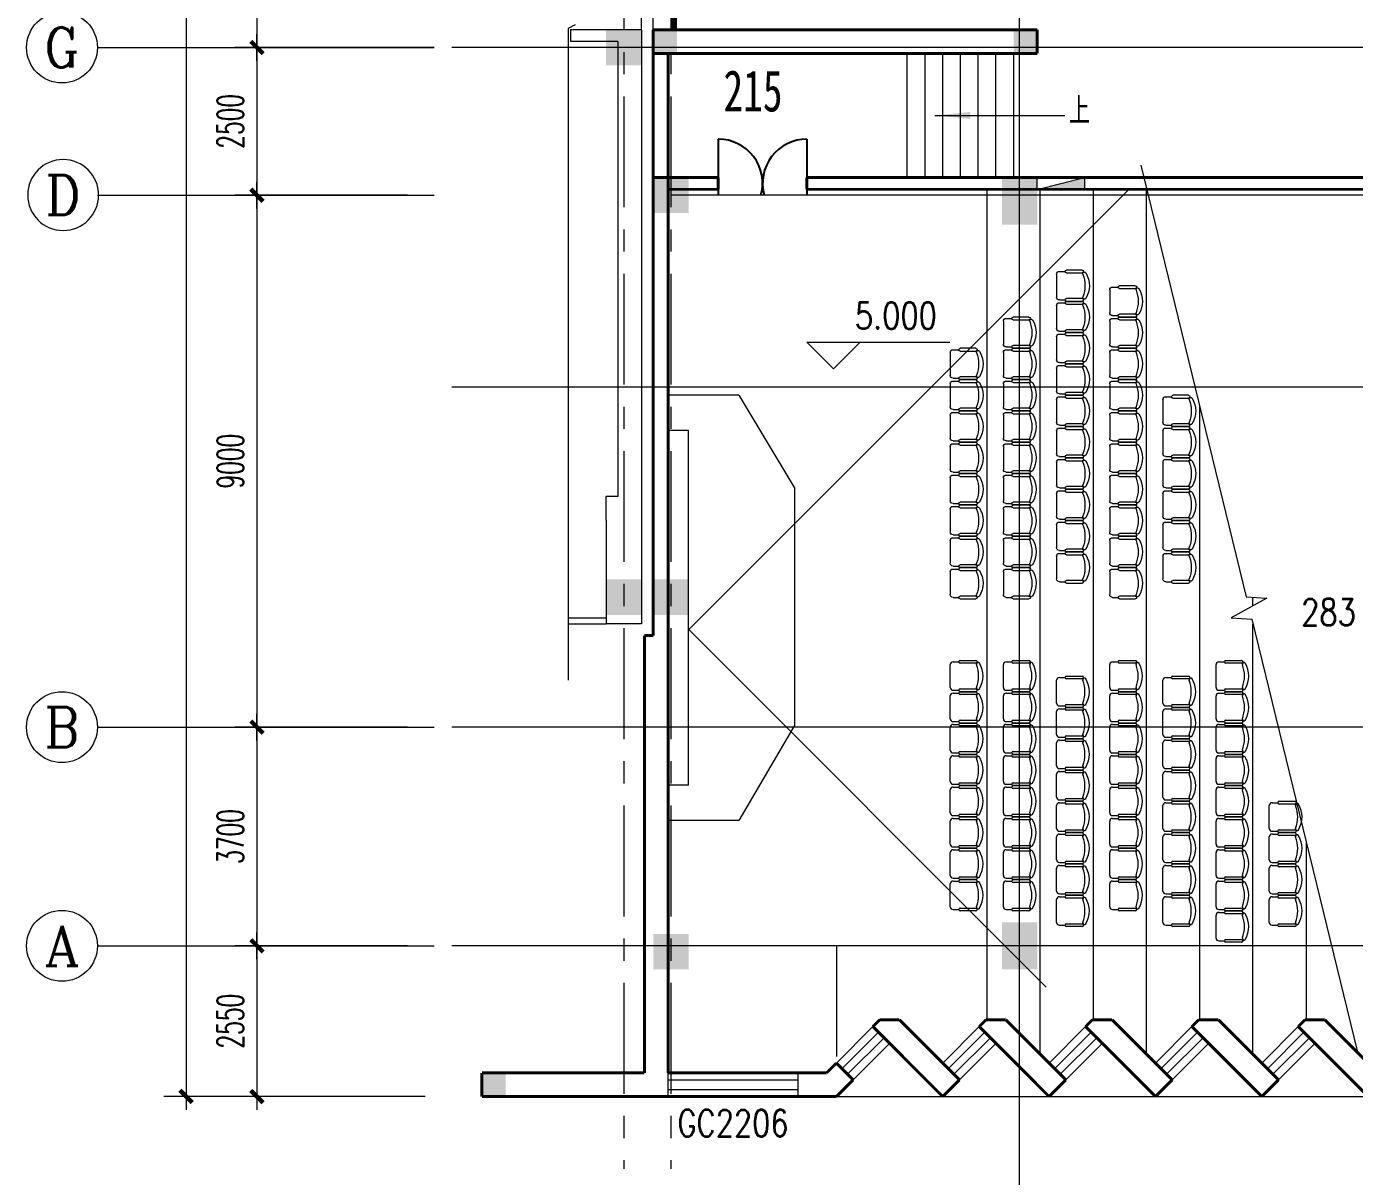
# Model space of a CAD drawing. Extents: x 2719331 to 3465925, y -270324 to -167476.
# Drawn here: x 2903774 to 2926251, y -242934 to -223477 of the extents above; entities that cross this region are included whole.
import ezdxf
from ezdxf.enums import TextEntityAlignment as Align

# ---------------------------------------------------------------- set-up
doc = ezdxf.new("R2010")
doc.units = 0
doc.header["$LTSCALE"] = 1500
doc.header["$MEASUREMENT"] = 0
doc.linetypes.add('CENTER', pattern=[2, 1.25, -0.25, 0.25, -0.25])
doc.linetypes.add('DASH', pattern=[0.35, 0.25, -0.1])
doc.layers.get('0').update_dxf_attribs({"linetype": 'CONTINUOUS', "lineweight": 0})
doc.layers.get('DEFPOINTS').update_dxf_attribs({"linetype": 'CONTINUOUS', "lineweight": 5})
for name, color, linetype, lineweight in [('AXIS_TEXT', 7, 'CONTINUOUS', 5), ('COLUMN', 7, 'CONTINUOUS', 5), ('DOTE', 7, 'CENTER', 5), ('LVTRY', 7, 'CONTINUOUS', 5), ('OTHER', 7, 'CONTINUOUS', 5), ('P-S-TEXT', 7, 'CONTINUOUS', 5), ('PUB_DIM', 250, 'CONTINUOUS', 5), ('PUB_TEXT', 7, 'CONTINUOUS', 5), ('STAIR', 7, 'CONTINUOUS', 5), ('WALL', 7, 'CONTINUOUS', 5), ('WINDOW', 7, 'CONTINUOUS', 5), ('WINDOW_TEXT', 7, 'CONTINUOUS', 5), ('我的', 7, 'CONTINUOUS', 5), ('消火栓', 7, 'CONTINUOUS', 5), ('看线', 7, 'CONTINUOUS', 5), ('防火卷帘', 7, 'CONTINUOUS', 5)]:
    doc.layers.add(name, color=color, linetype=linetype, lineweight=lineweight)
doc.layers.add('地面', color=250, linetype='CONTINUOUS')
doc.styles.add('_SIMPLEX', font='SIMPLEX.shx', dxfattribs={"width": 0.6})
doc.styles.add('COMPLEX', font='COMPLEX')
doc.styles.add('DIM_FONT', font='romans.shx', dxfattribs={"width": 0.6})
doc.styles.add('H1', font='romans.shx', dxfattribs={"width": 1.2, "bigfont": 'hztxt.shx'})
doc.styles.add('HZ4', font='SimSun.ttf', dxfattribs={"width": 0.7, "height": 700})
doc.styles.add('SIMPLEX', font='SIMPLEX.SHX', dxfattribs={"width": 0.6})
doc.styles.get("Standard").update_dxf_attribs({"font": 'SIMHEI.TTF', "height": 1.2})
doc.dimstyles.new('DIMN150', dxfattribs={"dimscale": 1.5, "dimtxt": 300, "dimasz": 1, "dimexe": 250, "dimexo": 300, "dimgap": 150, "dimtad": 1, "dimdec": 0, "dimdsep": 46, "dimtxsty": 'DIM_FONT', "dimblk": '_DIMX', "dimcen": 2.5, "dimdle": 0.3, "dimclrd": 7, "dimclre": 256, "dimclrt": 256, "dimadec": 0, "dimazin": 0, "dimtfac": 1, "dimtdec": 0, "dimtix": 1, "dimtmove": 2, "dimatfit": 3, "dimldrblk": '_DIMX', "dimfxl": 1, "dimtvp": 1, "dimtolj": 1, "dimtzin": 0, "dimlwd": -1, "dimlwe": -1, "dimarcsym": 0})

# ---------------------------------------------------------------- blocks, each defined once
blk = doc.blocks.new('M_C32CXI')
for p, q in [((-188, 275), (87, 275)), ((212, 250), (112, 250)), ((87, 225), (-188, 225)), ((262, 200), (262, -200)), ((-188, -225), (87, -225)), ((87, -275), (-188, -275)), ((212, -250), (112, -250))]:
    blk.add_line(p, q)
for centre, radius, start, end in [((-227, 210), 28.1, 338.7607, 148.1092), ((-188, 250), 25, 90, 270), ((87, 250), 25, 270, 90), ((212, 200), 50, 0, 90), ((111, 0), 426, 148.1092, 211.8908), ((314, 0), 552, 158.7607, 201.2393), ((-227, -210), 28.1, 211.8908, 21.2393), ((-188, -250), 25, 90, 270), ((87, -250), 25, 270, 90), ((212, -200), 50, 270, 0)]:
    blk.add_arc(centre, radius, start, end)
at = {"width": 0.8, "flags": 9}
for tag in ['XSIZE', 'YSIZE']:
    blk.add_attdef(tag, (0, 0), '', height=0.5, dxfattribs=at)
blk = doc.blocks.new('_ARROW')
blk.add_solid([(0, 0), (-1, 0.1), (-1, -0.1)])
blk = doc.blocks.new('_FZH')
blk.add_solid([(0.5, -0.5), (-0.5, -0.5), (0.5, 0.5), (-0.5, 0.5)])
blk = doc.blocks.new('A$C68C06AB7')
at = {"layer": '消火栓'}
blk.add_hatch(color=256, dxfattribs=at).paths.add_polyline_path([(800, 200), (0, 200), (800, 0)])
blk.add_line((0, 200), (800, 0), dxfattribs=at)
blk.add_lwpolyline([(0, 200), (0, 0), (800, 0), (800, 200)], close=True, dxfattribs=at)
blk = doc.blocks.new('_WBLK')
for p, q in [((-0.5, 0.5), (0.5, 0.5)), ((0.5, 0.167), (-0.5, 0.167)), ((0.5, -0.167), (-0.5, -0.167)), ((-0.5, -0.5), (0.5, -0.5))]:
    blk.add_line(p, q)
at = {"layer": 'WINDOW_TEXT', "style": 'SIMPLEX', "flags": 9}
blk.add_attdef('A', text='', height=1, dxfattribs=at).set_placement((0, 1.5), align=Align.MIDDLE)
blk = doc.blocks.new('_GCBLK')
at = {"linetype": 'DASH'}
for p, q in [((-0.5, -0.5), (-0.5, 0.5)), ((0.5, -0.5), (0.5, 0.5)), ((-0.5, 0.2), (0.5, 0.2)), ((-0.5, -0.2), (0.5, -0.2))]:
    blk.add_line(p, q, dxfattribs=at)
at = {"layer": 'WINDOW_TEXT', "style": 'SIMPLEX', "flags": 9}
blk.add_attdef('A', text='', height=1, dxfattribs=at).set_placement((0, 1.5), align=Align.MIDDLE)
blk = doc.blocks.new('_AXISO')
blk.add_circle((0, 0), 0.5)
at = {"layer": 'AXIS_TEXT', "style": 'COMPLEX', "width": 1.041667}
blk.add_attdef('A', text='', height=0.56, dxfattribs=at).set_placement((-0.25, -0.28), (0.25, -0.28), align=Align.FIT)
blk = doc.blocks.new('_DIMX')
blk.add_line((-150, 0), (150, 0))
at = {"const_width": 50}
blk.add_lwpolyline([(-70, -70), (70, 70)], dxfattribs=at)
blk = doc.blocks.new('*D1764')
at = {"layer": 'DEFPOINTS', "color": 0, "lineweight": 25}
for p in [(2911124, -221031), (2907674, -223831), (2911124, -223831)]:
    blk.add_point(p, dxfattribs=at)
at = {"layer": '我的'}
for p, q in [((2910674, -221031), (2907299, -221031)), ((2910674, -223831), (2907299, -223831))]:
    blk.add_line(p, q, dxfattribs=at)
at = {"layer": '我的', "color": 7}
blk.add_line((2907674, -221033), (2907674, -223830), dxfattribs=at)
at = {"layer": '我的', "color": 7, "xscale": 1.5, "yscale": 1.5, "zscale": 1.5}
for p, rotation in [((2907674, -221031), 90), ((2907674, -223831), 270)]:
    blk.add_blockref('_DIMX', p, dxfattribs=dict(at, rotation=rotation))
at = {"layer": '我的', "lineweight": 0, "insert": (2907224, -222431), "char_height": 450, "attachment_point": 5, "rotation": 90, "style": 'DIM_FONT'}
blk.add_mtext('\\A1;2800', dxfattribs=at)
blk = doc.blocks.new('*D1765')
at = {"layer": 'DEFPOINTS', "color": 0, "lineweight": 25}
for p in [(2910674, -235331), (2907674, -239031), (2910674, -239031)]:
    blk.add_point(p, dxfattribs=at)
at = {"layer": '我的'}
for p, q in [((2910224, -235331), (2907299, -235331)), ((2910224, -239031), (2907299, -239031))]:
    blk.add_line(p, q, dxfattribs=at)
at = {"layer": '我的', "color": 7}
blk.add_line((2907674, -235333), (2907674, -239030), dxfattribs=at)
at = {"layer": '我的', "color": 7, "xscale": 1.5, "yscale": 1.5, "zscale": 1.5}
for p, rotation in [((2907674, -235331), 90), ((2907674, -239031), 270)]:
    blk.add_blockref('_DIMX', p, dxfattribs=dict(at, rotation=rotation))
at = {"layer": '我的', "lineweight": 0, "insert": (2907224, -237181), "char_height": 450, "attachment_point": 5, "rotation": 90, "style": 'DIM_FONT'}
blk.add_mtext('\\A1;3700', dxfattribs=at)
blk = doc.blocks.new('*D1766')
at = {"layer": 'DEFPOINTS', "color": 0, "lineweight": 25}
for p in [(2910674, -223831), (2907674, -226331), (2910674, -226331)]:
    blk.add_point(p, dxfattribs=at)
at = {"layer": '我的'}
for p, q in [((2910224, -223831), (2907299, -223831)), ((2910224, -226331), (2907299, -226331))]:
    blk.add_line(p, q, dxfattribs=at)
at = {"layer": '我的', "color": 7}
blk.add_line((2907674, -223833), (2907674, -226330), dxfattribs=at)
at = {"layer": '我的', "color": 7, "xscale": 1.5, "yscale": 1.5, "zscale": 1.5}
for p, rotation in [((2907674, -223831), 90), ((2907674, -226331), 270)]:
    blk.add_blockref('_DIMX', p, dxfattribs=dict(at, rotation=rotation))
at = {"layer": '我的', "lineweight": 0, "insert": (2907224, -225081), "char_height": 450, "attachment_point": 5, "rotation": 90, "style": 'DIM_FONT'}
blk.add_mtext('\\A1;2500', dxfattribs=at)
blk = doc.blocks.new('*D1767')
at = {"layer": 'DEFPOINTS', "color": 0, "lineweight": 25}
for p in [(2910674, -239031), (2907674, -241581), (2910974, -241581)]:
    blk.add_point(p, dxfattribs=at)
at = {"layer": '我的'}
for p, q in [((2910224, -239031), (2907299, -239031)), ((2910524, -241581), (2907299, -241581))]:
    blk.add_line(p, q, dxfattribs=at)
at = {"layer": '我的', "color": 7}
blk.add_line((2907674, -239033), (2907674, -241580), dxfattribs=at)
at = {"layer": '我的', "color": 7, "xscale": 1.5, "yscale": 1.5, "zscale": 1.5}
for p, rotation in [((2907674, -239031), 90), ((2907674, -241581), 270)]:
    blk.add_blockref('_DIMX', p, dxfattribs=dict(at, rotation=rotation))
at = {"layer": '我的', "lineweight": 0, "insert": (2907224, -240306), "char_height": 450, "attachment_point": 5, "rotation": 90, "style": 'DIM_FONT'}
blk.add_mtext('\\A1;2550', dxfattribs=at)
blk = doc.blocks.new('*D1683')
at = {"layer": 'DEFPOINTS', "color": 0, "lineweight": 25}
for p in [(2910974, -178181), (2906474, -241581), (2910974, -241581)]:
    blk.add_point(p, dxfattribs=at)
at = {"layer": '我的'}
for p, q in [((2910524, -178181), (2906099, -178181)), ((2910524, -241581), (2906099, -241581))]:
    blk.add_line(p, q, dxfattribs=at)
at = {"layer": '我的', "color": 7}
blk.add_line((2906474, -178183), (2906474, -241580), dxfattribs=at)
at = {"layer": '我的', "color": 7, "xscale": 1.5, "yscale": 1.5, "zscale": 1.5}
for p, rotation in [((2906474, -178181), 90), ((2906474, -241581), 270)]:
    blk.add_blockref('_DIMX', p, dxfattribs=dict(at, rotation=rotation))
at = {"layer": '我的', "lineweight": 0, "insert": (2906024, -209881), "char_height": 450, "attachment_point": 5, "rotation": 90, "style": 'DIM_FONT'}
blk.add_mtext('\\A1;63400', dxfattribs=at)
blk = doc.blocks.new('*D785')
at = {"layer": 'DEFPOINTS', "color": 0, "lineweight": 25}
for p in [(2910674, -226331), (2907674, -235331), (2910674, -235331)]:
    blk.add_point(p, dxfattribs=at)
at = {"layer": '我的'}
for p, q in [((2910224, -226331), (2907299, -226331)), ((2910224, -235331), (2907299, -235331))]:
    blk.add_line(p, q, dxfattribs=at)
at = {"layer": '我的', "color": 7}
blk.add_line((2907674, -226333), (2907674, -235330), dxfattribs=at)
at = {"layer": '我的', "color": 7, "xscale": 1.5, "yscale": 1.5, "zscale": 1.5}
for p, rotation in [((2907674, -226331), 90), ((2907674, -235331), 270)]:
    blk.add_blockref('_DIMX', p, dxfattribs=dict(at, rotation=rotation))
at = {"layer": '我的', "lineweight": 0, "insert": (2907224, -230831), "char_height": 450, "attachment_point": 5, "rotation": 90, "style": 'DIM_FONT'}
blk.add_mtext('\\A1;9000', dxfattribs=at)

msp = doc.modelspace()

# ---------------------------------------------------------------- linework, layer by layer
at = {"lineweight": 25}
for p, q in [((2915482.2, -225381.5), (2915482.2, -226331.5)), ((2916982.2, -225381.5), (2916982.2, -226331.5))]:
    msp.add_line(p, q, dxfattribs=at)
for centre, start, end in [((2915482.2, -226131.5), 344.53399, 90), ((2916982.2, -226131.5), 90, 195.46601)]:
    msp.add_arc(centre, 750, start, end, dxfattribs=at)
at = {"layer": 'DOTE', "lineweight": 0}
for p, q in [((2913882.2, -176659), (2913882.2, -242803.9)), ((2914682.2, -176659), (2914682.2, -242803.9)), ((2917482.2, -239031.5), (2917482.2, -241015.8))]:
    msp.add_line(p, q, dxfattribs=at)
at = {"layer": 'LVTRY', "lineweight": 0}
for p, q in [((2920032.2, -240281.8), (2920032.2, -226231.5)), ((2920932.2, -240865.8), (2920932.2, -226231.5)), ((2921832.2, -240281.8), (2921832.2, -226231.5)), ((2922732.2, -240865.8), (2922732.2, -226231.5)), ((2923632.2, -240281.8), (2923632.2, -229909)), ((2924532.2, -233278.2), (2924532.2, -233133.3)), ((2924532.2, -240865.8), (2924532.2, -233586.5)), ((2925432.2, -237264), (2925432.2, -240281.8))]:
    msp.add_line(p, q, dxfattribs=at)
at = {"layer": 'OTHER', "lineweight": 0}
for p, q in [((2922632.3, -225823.5), (2924419.4, -233125.7)), ((2914982.2, -233681.5), (2922432.2, -226231.5)), ((2924764.9, -233149.2), (2924166.6, -233480.9)), ((2924419.4, -233125.7), (2924764.9, -233149.2)), ((2924166.6, -233480.9), (2924512.1, -233504.5)), ((2924512.1, -233504.5), (2926299.2, -240806.6)), ((2914982.2, -233681.5), (2921032.2, -239731.5))]:
    msp.add_line(p, q, dxfattribs=at)
at = {"layer": 'PUB_DIM', "lineweight": 0}
for p, q in [((2917433.8, -229268.7), (2916983.8, -228818.7)), ((2916983.8, -228818.7), (2919400, -228818.7)), ((2917883.8, -228818.7), (2917433.8, -229268.7))]:
    msp.add_line(p, q, dxfattribs=at)
msp.add_lwpolyline([(2919150.7, -224981.5), (2921346.3, -224981.5)], dxfattribs=at)
at = {"layer": 'STAIR', "lineweight": 0}
for p, q in [((2913061, -223447.9), (2912941, -223507.9)), ((2912941, -223507.9), (2912941, -234533.8)), ((2918682.2, -226031.5), (2918682.2, -223931.5)), ((2918982.2, -226031.5), (2918982.2, -223931.5)), ((2919282.2, -226031.5), (2919282.2, -223931.5)), ((2919582.2, -226031.5), (2919582.2, -223931.5)), ((2919882.2, -226031.5), (2919882.2, -223931.5)), ((2920182.2, -226031.5), (2920182.2, -223931.5)), ((2920482.2, -223931.5), (2920482.2, -226031.5)), ((2912941, -233481.5), (2913582.2, -233481.5)), ((2912941, -233581.5), (2913582.2, -233581.5))]:
    msp.add_line(p, q, dxfattribs=at)
at = {"layer": 'WALL', "lineweight": 0}
for p, q in [((2914182.2, -223531.5), (2912982.2, -223531.5)), ((2912982.2, -223531.5), (2912982.2, -223731.5)), ((2914182.2, -223531.5), (2914182.2, -233581.5)), ((2914182.2, -223531.5), (2914182.2, -233581.5)), ((2914382.2, -223531.5), (2914382.2, -223931.5)), ((2913782.2, -223731.5), (2912982.2, -223731.5)), ((2913782.2, -223731.5), (2913782.2, -231431.5)), ((2915832.5, -229711.5), (2914632.2, -229711.5)), ((2915832.5, -229711.5), (2916779.5, -231292)), ((2914979.5, -230311.5), (2914632.2, -230311.5)), ((2914979.4, -236312.5), (2914979.5, -230311.5)), ((2913782.2, -231431.5), (2913582.2, -231431.5)), ((2913582.2, -231831.5), (2913582.2, -231431.5)), ((2916779.4, -235292), (2916779.5, -231292)), ((2913582.2, -231831.5), (2913582.2, -233581.5)), ((2914182.2, -233581.5), (2913582.2, -233581.5)), ((2916779.4, -235292), (2915832.4, -236913.5)), ((2914979.4, -236312.5), (2914632.2, -236312.5)), ((2915832.4, -236913.5), (2914632.2, -236913.5)), ((2917482.2, -241581.5), (2931882.2, -241581.5))]:
    msp.add_line(p, q, dxfattribs=at)
at = {"layer": 'WALL', "lineweight": 0, "const_width": 50}
for points in [[(2920882.2, -223531.5), (2914382.2, -223531.5)], [(2914382.2, -223531.5), (2914382.2, -233781.5)], [(2920882.2, -223531.5), (2920882.2, -223931.5)], [(2914382.2, -223931.5), (2920882.2, -223931.5)], [(2914632.2, -241181.5), (2914632.2, -223931.5)], [(2915482.2, -226031.5), (2914382.2, -226031.5)], [(2915482.2, -226231.5), (2915482.2, -226031.5)], [(2915482.2, -226231.5), (2915482.2, -226031.5)], [(2933582.2, -226031.5), (2916982.2, -226031.5)], [(2916982.2, -226231.5), (2916982.2, -226031.5)], [(2916982.2, -226231.5), (2916982.2, -226031.5)], [(2915482.2, -226231.5), (2914632.2, -226231.5)], [(2933582.2, -226231.5), (2916982.2, -226231.5)], [(2914232.2, -241181.5), (2914232.2, -233781.5)], [(2914232.2, -233781.5), (2914382.2, -233781.5)], [(2918099.3, -240398.6), (2918216.2, -240281.8)], [(2918548.2, -240281.8), (2918216.2, -240281.8)], [(2919565, -241298.6), (2918548.2, -240281.8)], [(2919899.3, -240398.6), (2920016.2, -240281.8)], [(2920348.2, -240281.8), (2920016.2, -240281.8)], [(2921365, -241298.6), (2920348.2, -240281.8)], [(2921699.3, -240398.6), (2921816.2, -240281.8)], [(2922148.2, -240281.8), (2921816.2, -240281.8)], [(2923165, -241298.6), (2922148.2, -240281.8)], [(2923499.3, -240398.6), (2923616.2, -240281.8)], [(2923948.2, -240281.8), (2923616.2, -240281.8)], [(2924965, -241298.6), (2923948.2, -240281.8)], [(2925299.3, -240398.6), (2925416.2, -240281.8)], [(2925748.2, -240281.8), (2925416.2, -240281.8)], [(2926765, -241298.6), (2925748.2, -240281.8)], [(2919282.2, -241581.5), (2918099.3, -240398.6)], [(2921082.2, -241581.5), (2919899.3, -240398.6)], [(2922882.2, -241581.5), (2921699.3, -240398.6)], [(2924682.2, -241581.5), (2923499.3, -240398.6)], [(2926482.2, -241581.5), (2925299.3, -240398.6)], [(2911482.2, -241581.5), (2911482.2, -241181.5)], [(2911482.2, -241581.5), (2911482.2, -241181.5)], [(2914232.2, -241181.5), (2911482.2, -241181.5)], [(2914632.2, -241181.5), (2917316.5, -241181.5)], [(2917482.2, -241015.8), (2917316.5, -241181.5)], [(2917765, -241298.6), (2917482.2, -241015.8)], [(2919565, -241298.6), (2919282.2, -241015.8)], [(2917482.2, -241581.5), (2917765, -241298.6)], [(2919282.2, -241581.5), (2919565, -241298.6)], [(2921365, -241298.6), (2921082.2, -241581.5)], [(2923165, -241298.6), (2922882.2, -241581.5)], [(2924965, -241298.6), (2924682.2, -241581.5)], [(2911482.2, -241581.5), (2917482.2, -241581.5)]]:
    msp.add_lwpolyline(points, dxfattribs=at)
at = {"layer": '我的', "lineweight": 0}
for p, q in [((2920582.2, -247942.5), (2920582.2, -219742.8)), ((2904974.2, -223831.5), (2910674.2, -223831.5)), ((2978807.5, -223831.5), (2910974.2, -223831.5)), ((2904974.2, -226331.5), (2910674.2, -226331.5)), ((2978807.5, -226331.5), (2914682.2, -226331.5)), ((2978807.5, -229581.5), (2910974.2, -229581.5)), ((2904974.2, -235331.5), (2910674.2, -235331.5)), ((2978807.5, -235331.5), (2910974.2, -235331.5)), ((2904974.2, -239031.5), (2910674.2, -239031.5)), ((2978807.5, -239031.5), (2910974.2, -239031.5))]:
    msp.add_line(p, q, dxfattribs=at)
at = {"layer": '看线', "lineweight": 0}
for p, q in [((2914382.2, -223531.5), (2914382.2, -221031.5)), ((2914182.2, -223531.5), (2914182.2, -221331.5)), ((2914382.2, -226031.5), (2914382.2, -223931.5)), ((2914632.2, -226031.5), (2914632.2, -223931.5))]:
    msp.add_line(p, q, dxfattribs=at)
at = {"layer": '防火卷帘', "linetype": 'DASH', "lineweight": 0, "const_width": 100}
msp.add_lwpolyline([(2914732.2, -221331.5), (2914732.2, -223531.5)], dxfattribs=at)

# ---------------------------------------------------------------- block references
at = {"layer": 'COLUMN', "lineweight": 0}
for p, xscale, yscale, zscale in [((2913882.2, -223831.5), -600, 600, 600), ((2913882.2, -223831.5), -600, 600, 600), ((2913882.2, -223831.5), -600, 600, 600), ((2913882.2, -223831.5), -600, 600, 600), ((2913882.2, -233131.5), -600, 600, 600), ((2913882.2, -233131.5), -600, 600, 600), ((2913882.2, -233131.5), -600, 600, 600), ((2913882.2, -233131.5), -600, 600, 600), ((2911682.2, -241381.5), 400, 400, 400)]:
    msp.add_blockref('_FZH', p, dxfattribs=dict(at, xscale=xscale, yscale=yscale, zscale=zscale))
at = {"layer": 'COLUMN', "lineweight": 0, "rotation": 359.9999999999999}
for p, xscale, yscale, zscale in [((2914582.2, -223731.5), 400, 400, 400), ((2920682.2, -223731.5), 400, 400, 400), ((2914682.2, -226331.5), 600, 600, 600), ((2920582.2, -226431.5), 600, 800, 600), ((2914682.2, -233131.5), 600, 600, 600), ((2920582.2, -239031.5), 600, 800, 600), ((2914682.2, -239131.5), 600, 600, 600)]:
    msp.add_blockref('_FZH', p, dxfattribs=dict(at, xscale=xscale, yscale=yscale, zscale=zscale))
at = {"layer": 'LVTRY', "lineweight": 0, "yscale": 0.9636363636363636, "zscale": 0.9636363636363636}
for p, xscale, rotation in [((2921460.3, -227861.5), -0.9636363636363636, 359.9999999998619), ((2922360.3, -228126.5), -0.9636363636363636, 359.9999999998619), ((2921460.3, -228391.5), -0.9636363636363636, 359.9999999998619), ((2920560.3, -228656.5), -0.9636363636363636, 359.9999999998619), ((2922360.3, -228656.5), -0.9636363636363636, 359.9999999998619), ((2921460.3, -228921.5), -0.9636363636363636, 359.9999999998619), ((2919660.3, -229186.5), -0.9636363636363636, 359.9999999998619), ((2920560.3, -229186.5), -0.9636363636363636, 359.9999999998619), ((2922360.3, -229186.5), -0.9636363636363636, 359.9999999998619), ((2921460.3, -229451.5), -0.9636363636363636, 359.9999999998619), ((2919660.3, -229716.5), -0.9636363636363636, 359.9999999998619), ((2920560.3, -229716.5), -0.9636363636363636, 359.9999999998619), ((2922360.3, -229716.5), -0.9636363636363636, 359.9999999998619), ((2921460.3, -229981.5), -0.9636363636363636, 359.9999999998619), ((2923260.3, -229981.5), -0.9636363636363636, 359.9999999998619), ((2919660.3, -230246.5), -0.9636363636363636, 359.9999999998619), ((2920560.3, -230246.5), -0.9636363636363636, 359.9999999998619), ((2922360.3, -230246.5), -0.9636363636363636, 359.9999999998619), ((2921460.3, -230511.5), -0.9636363636363636, 359.9999999998619), ((2923260.3, -230511.5), -0.9636363636363636, 359.9999999998619), ((2919660.3, -230776.5), -0.9636363636363636, 359.9999999998619), ((2920560.3, -230776.5), -0.9636363636363636, 359.9999999998619), ((2922360.3, -230776.5), -0.9636363636363636, 359.9999999998619), ((2921460.3, -231041.5), -0.9636363636363636, 359.9999999998619), ((2923260.3, -231041.5), -0.9636363636363636, 359.9999999998619), ((2919660.3, -231306.5), -0.9636363636363636, 359.9999999998619), ((2920560.3, -231306.5), -0.9636363636363636, 359.9999999998619), ((2922360.3, -231306.5), -0.9636363636363636, 359.9999999998619), ((2921460.3, -231571.5), -0.9636363636363636, 359.9999999998619), ((2923260.3, -231571.5), -0.9636363636363636, 359.9999999998619), ((2919660.3, -231836.5), -0.9636363636363636, 359.9999999998619), ((2920560.3, -231836.5), -0.9636363636363636, 359.9999999998619), ((2922360.3, -231836.5), -0.9636363636363636, 359.9999999998619), ((2921460.3, -232101.5), -0.9636363636363636, 359.9999999998619), ((2923260.3, -232101.5), -0.9636363636363636, 359.9999999998619), ((2919660.3, -232366.5), -0.9636363636363636, 359.9999999998619), ((2920560.3, -232366.5), -0.9636363636363636, 359.9999999998619), ((2922360.3, -232366.5), -0.9636363636363636, 359.9999999998619), ((2921460.3, -232631.5), -0.9636363636363636, 359.9999999998619), ((2923260.3, -232631.5), -0.9636363636363636, 359.9999999998619), ((2919660.3, -232896.5), -0.9636363636363636, 359.9999999998619), ((2920560.3, -232896.5), -0.9636363636363636, 359.9999999998619), ((2922360.3, -232896.5), -0.9636363636363636, 359.9999999998619), ((2919660.3, -234466.5), 0.9636363636363636, 180.0000000001361), ((2920560.3, -234466.5), 0.9636363636363636, 180.0000000001361), ((2922360.3, -234466.5), 0.9636363636363636, 180.0000000001361), ((2924160.3, -234466.5), 0.9636363636363636, 180.0000000001361), ((2921460.3, -234731.5), 0.9636363636363636, 180.0000000001361), ((2923260.3, -234731.5), 0.9636363636363636, 180.0000000001361), ((2919660.3, -234996.5), 0.9636363636363636, 180.0000000001361), ((2920560.3, -234996.5), 0.9636363636363636, 180.0000000001361), ((2922360.3, -234996.5), 0.9636363636363636, 180.0000000001361), ((2924160.3, -234996.5), 0.9636363636363636, 180.0000000001361), ((2921460.3, -235261.5), 0.9636363636363636, 180.0000000001361), ((2923260.3, -235261.5), 0.9636363636363636, 180.0000000001361), ((2919660.3, -235526.5), 0.9636363636363636, 180.0000000001361), ((2920560.3, -235526.5), 0.9636363636363636, 180.0000000001361), ((2922360.3, -235526.5), 0.9636363636363636, 180.0000000001361), ((2924160.3, -235526.5), 0.9636363636363636, 180.0000000001361), ((2921460.3, -235791.5), 0.9636363636363636, 180.0000000001361), ((2923260.3, -235791.5), 0.9636363636363636, 180.0000000001361), ((2919660.3, -236056.5), 0.9636363636363636, 180.0000000001361), ((2920560.3, -236056.5), 0.9636363636363636, 180.0000000001361), ((2922360.3, -236056.5), 0.9636363636363636, 180.0000000001361), ((2924160.3, -236056.5), 0.9636363636363636, 180.0000000001361), ((2921460.3, -236321.5), 0.9636363636363636, 180.0000000001361), ((2923260.3, -236321.5), 0.9636363636363636, 180.0000000001361), ((2919660.3, -236586.5), 0.9636363636363636, 180.0000000001361), ((2920560.3, -236586.5), 0.9636363636363636, 180.0000000001361), ((2922360.3, -236586.5), 0.9636363636363636, 180.0000000001361), ((2924160.3, -236586.5), 0.9636363636363636, 180.0000000001361), ((2921460.3, -236851.5), 0.9636363636363636, 180.0000000001361), ((2923260.3, -236851.5), 0.9636363636363636, 180.0000000001361), ((2925060.3, -236851.5), 0.9636363636363636, 180.0000000001361), ((2919660.3, -237116.5), 0.9636363636363636, 180.0000000001361), ((2920560.3, -237116.5), 0.9636363636363636, 180.0000000001361), ((2922360.3, -237116.5), 0.9636363636363636, 180.0000000001361), ((2924160.3, -237116.5), 0.9636363636363636, 180.0000000001361), ((2921460.3, -237381.5), 0.9636363636363636, 180.0000000001361), ((2923260.3, -237381.5), 0.9636363636363636, 180.0000000001361), ((2925060.3, -237381.5), 0.9636363636363636, 180.0000000001361), ((2919660.3, -237646.5), 0.9636363636363636, 180.0000000001361), ((2920560.3, -237646.5), 0.9636363636363636, 180.0000000001361), ((2922360.3, -237646.5), 0.9636363636363636, 180.0000000001361), ((2924160.3, -237646.5), 0.9636363636363636, 180.0000000001361), ((2921460.3, -237911.5), 0.9636363636363636, 180.0000000001361), ((2923260.3, -237911.5), 0.9636363636363636, 180.0000000001361), ((2925060.3, -237911.5), 0.9636363636363636, 180.0000000001361), ((2919660.3, -238176.5), 0.9636363636363636, 180.0000000001361), ((2920560.3, -238176.5), 0.9636363636363636, 180.0000000001361), ((2922360.3, -238176.5), 0.9636363636363636, 180.0000000001361), ((2924160.3, -238176.5), 0.9636363636363636, 180.0000000001361), ((2921460.3, -238441.5), 0.9636363636363636, 180.0000000001361), ((2923260.3, -238441.5), 0.9636363636363636, 180.0000000001361), ((2925060.3, -238441.5), 0.9636363636363636, 180.0000000001361), ((2924160.3, -238706.5), 0.9636363636363636, 180.0000000001361)]:
    msp.add_blockref('M_C32CXI', p, dxfattribs=dict(at, xscale=xscale, rotation=rotation))
at = {"layer": 'PUB_DIM', "lineweight": 0, "xscale": -600, "yscale": 600, "zscale": 600}
msp.add_blockref('_ARROW', (2919150.7, -224981.5), dxfattribs=at)
at = {"layer": 'WINDOW', "lineweight": 0, "xscale": 873, "yscale": 400, "zscale": 873, "rotation": 44.99999999999437}
for p in [(2917932.1, -240848.7), (2919732.1, -240848.7), (2921532.1, -240848.7), (2923332.1, -240848.7), (2925132.1, -240848.7)]:
    msp.add_blockref('_WBLK', p, dxfattribs=at)
at = {"layer": 'WINDOW', "lineweight": 0}
ref = msp.add_blockref('_GCBLK', (2915732.2, -241381.5), dxfattribs=dict(at, xscale=2200, yscale=400.0000000000582, zscale=2200))
ref.add_attrib('A', 'GC2206', dxfattribs={"layer": 'WINDOW_TEXT', "height": 450, "style": '_SIMPLEX', "width": 0.8, "flags": 8}).set_placement((2915732.2, -242031.5), align=Align.MIDDLE)
at = {"layer": '我的', "lineweight": 0, "xscale": 1200, "yscale": 1200, "zscale": 1200}
for p, values in [((2904374.2, -223831.5), {'A': 'G'}), ((2904374.2, -239031.5), {'A': 'A'})]:
    msp.add_blockref('_AXISO', p, dxfattribs=at).add_auto_attribs(values)
at = {"layer": '我的', "lineweight": 0}
ref = msp.add_blockref('_AXISO', (2904393.6, -226328.1), dxfattribs=dict(at, xscale=-1200, yscale=1200, zscale=1200))
ref.add_attrib('A', 'D', dxfattribs={"layer": 'AXIS_TEXT', "height": 672, "style": 'COMPLEX', "width": 1.102941}).set_placement((2904093.6, -226664.1), (2904693.6, -226664.1), align=Align.FIT)
ref = msp.add_blockref('_AXISO', (2904374.2, -235331.5), dxfattribs=dict(at, xscale=1200, yscale=1200, zscale=1200))
ref.add_attrib('A', 'B', dxfattribs={"layer": 'AXIS_TEXT', "height": 672, "style": 'COMPLEX', "width": 1.102941}).set_placement((2904074.2, -235667.5), (2904674.2, -235667.5), align=Align.FIT)
at = {"layer": '消火栓', "lineweight": 0, "xscale": -1, "rotation": 180}
msp.add_blockref('A$C68C06AB7', (2920882.2, -226031.5), dxfattribs=at)

# ---------------------------------------------------------------- texts
at = {"layer": 'P-S-TEXT', "lineweight": 0, "style": 'H1', "width": 0.8}
msp.add_text('上', height=450, dxfattribs=at).set_placement((2921414.9, -225126.6))
at = {"layer": 'PUB_DIM', "lineweight": 0, "style": 'DIM_FONT', "width": 0.8}
msp.add_text('5.000', height=450, rotation=360, dxfattribs=at).set_placement((2918488.8, -228368.7), align=Align.MIDDLE)
at = {"layer": 'PUB_TEXT', "lineweight": 0, "style": 'H1', "width": 0.8}
msp.add_text('283', height=450, dxfattribs=at).set_placement((2925348.8, -233610.2))
at = {"layer": '地面', "lineweight": 25, "insert": (2915570.5, -224213.8), "char_height": 700, "width": 2451.47, "attachment_point": 1, "style": 'HZ4'}
msp.add_mtext('{\\C0;215}', dxfattribs=at)

# ---------------------------------------------------------------- dimensions: what is measured, and where the dimension line sits
at = {"layer": '我的', "lineweight": 0}
dim = msp.add_aligned_dim(p1=(2910974.2, -178181.5), p2=(2910974.2, -241581.5), distance=-4500, dimstyle='DIMN150', dxfattribs=at)
dim.commit()
dim.dimension.update_dxf_attribs({"geometry": '*D1683', "text_midpoint": (2906024.2, -209881.5)})
for base, p1, p2, picture, middle in [((2907674.2, -223831.5), (2911124.2, -221031.5), (2911124.2, -223831.5), '*D1764', (2907224.2, -222431.5)), ((2907674.2, -226331.5), (2910674.2, -223831.5), (2910674.2, -226331.5), '*D1766', (2907224.2, -225081.5)), ((2907674.2, -235331.5), (2910674.2, -226331.5), (2910674.2, -235331.5), '*D785', (2907224.2, -230831.5)), ((2907674.2, -239031.5), (2910674.2, -235331.5), (2910674.2, -239031.5), '*D1765', (2907224.2, -237181.5)), ((2907674.2, -241581.5), (2910674.2, -239031.5), (2910974.2, -241581.5), '*D1767', (2907224.2, -240306.5))]:
    dim = msp.add_linear_dim(base=base, p1=p1, p2=p2, angle=90, dimstyle='DIMN150', dxfattribs=at)
    dim.commit()
    dim.dimension.update_dxf_attribs({"geometry": picture, "text_midpoint": middle})

doc.saveas('drawing.dxf')
